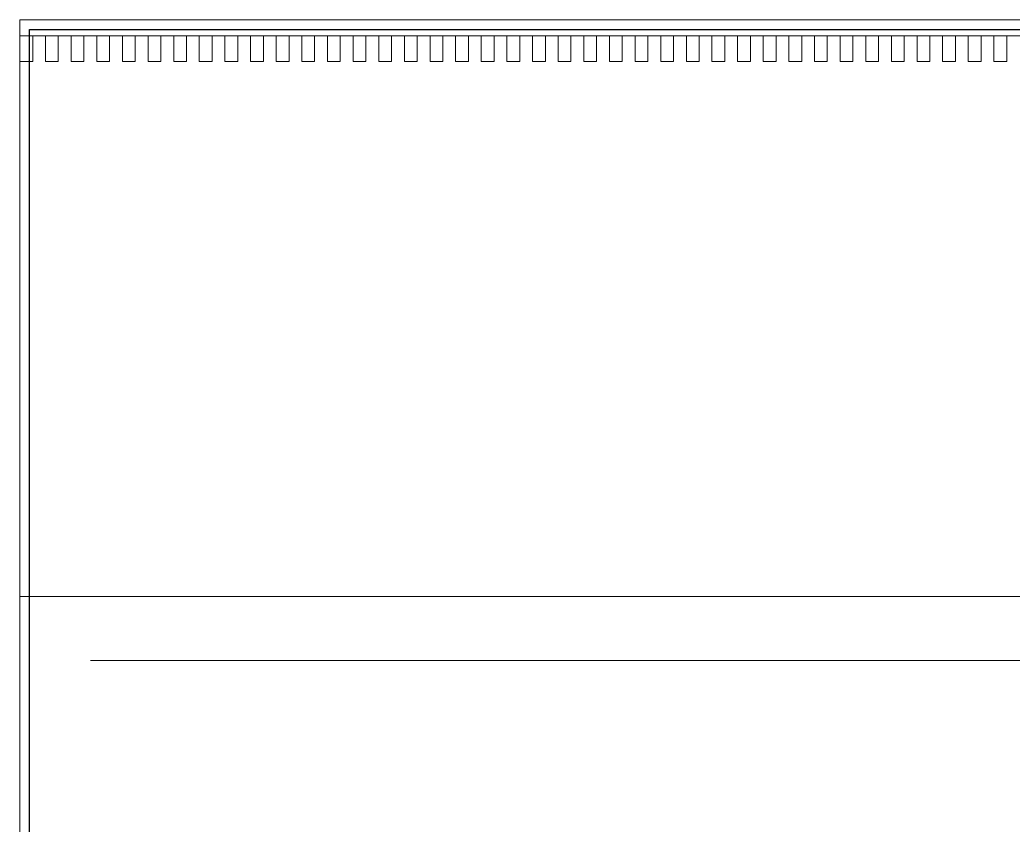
# Model space of a CAD drawing. Header units: millimetres. Extents: x -343543 to 400519, y -115663 to 104219.
# Drawn here: x -231249 to -229699, y 1743 to 3000 of the extents above; entities that cross this region are included whole.
import ezdxf

# ---------------------------------------------------------------- set-up
doc = ezdxf.new("R2010")
doc.units = ezdxf.units.MM
doc.layers.get('0').update_dxf_attribs({"color": 231, "lineweight": 0})
for name, color, linetype, lineweight in [('A-SYMBOLS', 10, 'Continuous', 13), ('XREF MAT BANG TUONG XAY$0$01.Xref _MB T1$0$A-FNSH', 8, 'Continuous', 9), ('XREF MAT BANG TUONG XAY$0$01.Xref _MB T1$0$A-FURN', 8, 'Continuous', 5)]:
    doc.layers.add(name, color=color, linetype=linetype, lineweight=lineweight)
doc.layers.add('XREF MAT BANG TUONG XAY$0$A-FNSH', color=8, linetype='Continuous')

# ---------------------------------------------------------------- blocks, each defined once
blk = doc.blocks.new('*U125')
at = {"layer": 'XREF MAT BANG TUONG XAY$0$01.Xref _MB T1$0$A-FURN', "color": 8}
blk.add_lwpolyline([(-10, -20), (10, -20), (10, 20), (-10, 20)], close=True, dxfattribs=at)
blk = doc.blocks.new('*U126')
at = {"color": 8, "transparency": 16777216}
for p in [(-1520, 0), (-1480, 0), (-1440, 0), (-1400, 0), (-1360, 0), (-1320, 0), (-1280, 0), (-1240, 0), (-1200, 0), (-1160, 0), (-1120, 0), (-1080, 0), (-1040, 0), (-1000, 0), (-960, 0), (-920, 0), (-880, 0), (-840, 0), (-800, 0), (-760, 0), (-720, 0), (-680, 0), (-640, 0), (-600, 0), (-560, 0), (-520, 0), (-480, 0), (-440, 0), (-400, 0), (-360, 0), (-320, 0), (-280, 0), (-240, 0), (-200, 0), (-160, 0), (-120, 0), (-80, 0), (-40, 0), (0, 0)]:
    blk.add_blockref('*U125', p, dxfattribs=at)
blk = doc.blocks.new('XREF MAT BANG TUONG XAY$0$01.Xref _MB T1$0$lam nhom T1')
at = {"color": 8}
blk.add_lwpolyline([(8395, 0), (0, 0), (0, -25), (8395, -25)], close=True, dxfattribs=at)
blk.add_blockref('*U126', (8385, -45), dxfattribs=at)
blk = doc.blocks.new('01.Xref _MB T1')
at = {"color": 8}
blk.add_lwpolyline([(39999.98286, 2999.99997), (40000.00012, 19400), (-0.00011, 19399.99891), (0.00011, 2999.99997), (8394.99073, 2999.9999), (8394.99073, -99.99996), (31605.0109, -99.99952), (31605.0109, 3000.00035)], close=True, dxfattribs=at)
at = {"layer": 'XREF MAT BANG TUONG XAY$0$01.Xref _MB T1$0$A-FNSH', "color": 8}
for points in [[(31714.99073, 1999.99999), (41000, 1999.99998), (41000.00012, 20399.99968), (25516.68715, 20400.0078)], [(31605.00949, 2099.99999), (40900.00022, 2099.99998), (40900.00024, 8054.99997)]]:
    blk.add_lwpolyline(points, dxfattribs=at)
at = {"layer": 'XREF MAT BANG TUONG XAY$0$A-FNSH', "color": 8}
blk.add_lwpolyline([(25775.01058, 5984.99999), (31040.01069, 5984.99999), (31040.01069, 5884.99999), (31380.0013, 5884.99999), (31380.0013, 1284.99999), (31620.01069, 1284.99999), (31620.00978, 2985.0003), (40015.01091, 2984.99996), (40015.00113, 4414.99998), (37635.00083, 4415.00002), (37635.00082, 4290.0096), (39890.01081, 4290.00949), (39890.01081, 3414.99997), (39685.00142, 3414.99997), (39685.0012, 3109.99998), (36065.02005, 3109.99998), (36065.02143, 9974.99976), (39585.00146, 9975), (39585.00146, 9785.00021), (39890.01088, 9785.00021), (39890.01013, 5504.99989)], dxfattribs=at)
at = {"color": 8, "xscale": -1}
blk.add_blockref('XREF MAT BANG TUONG XAY$0$01.Xref _MB T1$0$lam nhom T1', (40000.00171, 2999.99998), dxfattribs=at)

msp = doc.modelspace()

# ---------------------------------------------------------------- block references
at = {"layer": 'A-SYMBOLS'}
msp.add_blockref('01.Xref _MB T1', (-262854, 0), dxfattribs=at)

doc.saveas('drawing.dxf')
